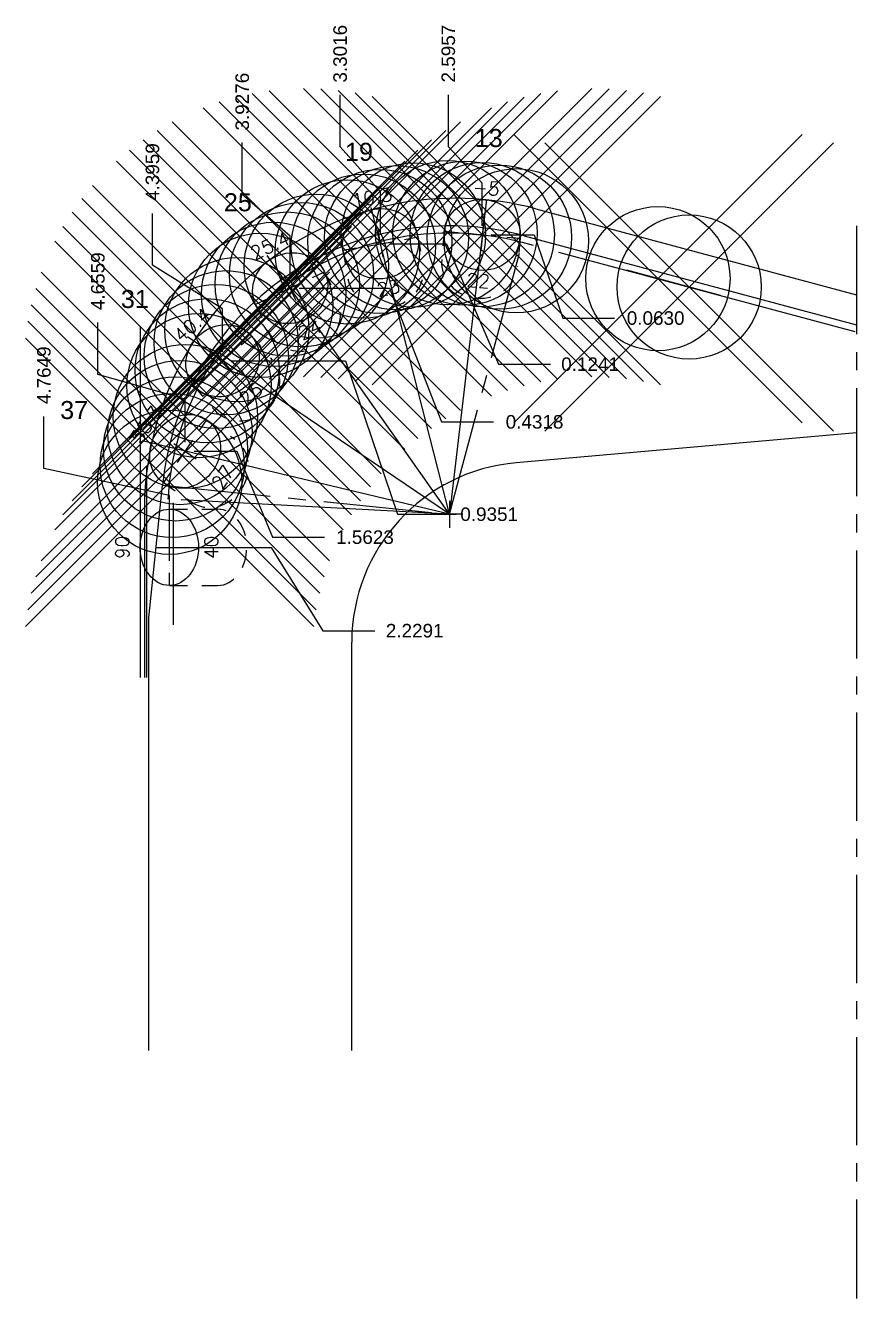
# Model space of a CAD drawing. Header units: inches. Extents: x 57 to 298, y -41 to 19.
# Drawn here: x 239.52 to 245.28, y -29.47 to -20.64 of the extents above; entities that cross this region are included whole.
import ezdxf
from ezdxf.enums import TextEntityAlignment as Align

# ---------------------------------------------------------------- set-up
doc = ezdxf.new("R2010")
doc.units = ezdxf.units.IN
doc.header["$MEASUREMENT"] = 0
doc.header["$PDMODE"] = 35
doc.linetypes.add('CENTER2', pattern=[1.125, 0.75, -0.125, 0.125, -0.125])
doc.linetypes.add('HIDDEN2', pattern=[0.1875, 0.125, -0.0625])
doc.layers.get('Defpoints').update_dxf_attribs({"color": 10})
doc.layers.add('Blade_4', color=7, linetype='Continuous', true_color=0x00cccc)
doc.layers.add('CLine', color=5, linetype='CENTER2')
doc.styles.add('RomanS', font='romans')
doc.styles.get("Standard").update_dxf_attribs({"font": 'arial.ttf'})
doc.dimstyles.get("Standard").update_dxf_attribs({"dimtxt": 0.09375, "dimasz": 0.18, "dimexe": 0.18, "dimexo": 0.0625, "dimgap": 0.09, "dimtad": 0, "dimtih": 1, "dimtoh": 1, "dimdec": 4, "dimzin": 0, "dimdsep": 46, "dimtxsty": 'Standard', "dimcen": 0.09, "dimadec": 4, "dimazin": 0, "dimtfac": 1, "dimtdec": 4, "dimtofl": 0, "dimtmove": 0, "dimatfit": 3, "dimfxl": 1, "dimtolj": 1, "dimtzin": 0, "dimarcsym": 0})

# ---------------------------------------------------------------- blocks, each defined once
blk = doc.blocks.new('CMark')
at = {"layer": 'CLine'}
for p, q in [((0, 0.09400000077063808), (0, -0.09400000077063453)), ((-0.09400000077063808, 0), (0.09400000077063453, 0))]:
    blk.add_line(p, q, dxfattribs=at)
blk = doc.blocks.new('1313@22')
for p, q in [((-0.1704805832052265, 1.188697754575482e-15), (-0.2645000000000036, 0)), ((0.1707499999999965, -6.242535149017196e-15), (0.2644999999999965, -7.42782663763279e-15))]:
    blk.add_line(p, q)
at = {"color": 8, "linetype": 'HIDDEN2', "ltscale": 0.5}
blk.add_line((-0.2644999999999965, 8.993014319519535e-29), (-0.2644999999999965, -0.1947954286), dxfattribs=at)
at = {"color": 8, "linetype": 'HIDDEN2', "ltscale": 0.5, "flags": 128}
blk.add_lwpolyline([(0.2644999999999965, -7.42782663763279e-15), (0.2644999999999965, -0.1947954286000074)], dxfattribs=at)
blk.add_ellipse((0, -3.713913318816395e-15), major_axis=(0.2644999999999965, -3.713913318816395e-15), ratio=0.9271838544423562)
at = {"color": 8, "linetype": 'HIDDEN2', "ltscale": 0.5}
blk.add_ellipse((0, -0.1947954286000037), major_axis=(0.2644999999999965, -3.713913318816395e-15), ratio=0.9271838544423562, start_param=3.141592653589793, end_param=6.283185307179586, dxfattribs=at)
blk.add_blockref('CMark', (0, -1.77635683940025e-15))
at = {"style": 'RomanS'}
blk.add_text('22', height=0.094, dxfattribs=at).set_placement((-2.646286937976472e-12, -0.317987381053466), align=Align.MIDDLE_CENTER)
blk.add_attdef('ANG', text='', height=0.094, dxfattribs=at).set_placement((5.756464916443042e-15, 0.251140714835156), align=Align.BOTTOM_CENTER)
blk = doc.blocks.new('1313@23')
for p, q in [((-0.1704805832052265, 1.188697754575482e-15), (-0.2645000000000036, 0)), ((0.1707499999999965, -6.242535149017196e-15), (0.2644999999999965, -7.42782663763279e-15))]:
    blk.add_line(p, q)
at = {"color": 8, "linetype": 'HIDDEN2', "ltscale": 0.5}
blk.add_line((-0.2644999999999965, 8.993014319519535e-29), (-0.2644999999999965, -0.1989953848298591), dxfattribs=at)
at = {"color": 8, "linetype": 'HIDDEN2', "ltscale": 0.5, "flags": 128}
blk.add_lwpolyline([(0.2644999999999965, -7.42782663763279e-15), (0.2644999999999965, -0.1989953848298602)], dxfattribs=at)
blk.add_ellipse((0, -3.713913318816395e-15), major_axis=(0.2644999999999965, -3.713913318816395e-15), ratio=0.9205048534524441)
at = {"color": 8, "linetype": 'HIDDEN2', "ltscale": 0.5}
blk.add_ellipse((0, -0.1989953848298597), major_axis=(0.2644999999999965, -3.713913318816395e-15), ratio=0.9238795325112817, start_param=3.141592653589793, end_param=6.283185307179586, dxfattribs=at)
blk.add_blockref('CMark', (0, -1.77635683940025e-15))
at = {"style": 'RomanS'}
blk.add_text('23', height=0.094, dxfattribs=at).set_placement((-3.53852319701827e-15, -0.3110486981978802), align=Align.MIDDLE_CENTER)
blk.add_attdef('ANG', text='', height=0.094, dxfattribs=at).set_placement((5.756464916443042e-15, 0.251140714835156), align=Align.BOTTOM_CENTER)
blk = doc.blocks.new('1313@24')
for p, q in [((-0.1704805832052265, 1.188697754575482e-15), (-0.2645000000000036, 0)), ((0.1707499999999965, -6.242535149017196e-15), (0.2644999999999965, -7.42782663763279e-15))]:
    blk.add_line(p, q)
at = {"color": 8, "linetype": 'HIDDEN2', "ltscale": 0.5}
blk.add_line((-0.2644999999999965, 8.993014319519535e-29), (-0.2644999999999965, -0.2115), dxfattribs=at)
at = {"color": 8, "linetype": 'HIDDEN2', "ltscale": 0.5, "flags": 128}
blk.add_lwpolyline([(0.2644999999999965, -7.42782663763279e-15), (0.2644999999999965, -0.2115000000000075)], dxfattribs=at)
blk.add_ellipse((0, -3.713913318816395e-15), major_axis=(0.2644999999999965, -3.713913318816395e-15), ratio=0.9135349716446246)
at = {"color": 8, "linetype": 'HIDDEN2', "ltscale": 0.5}
blk.add_ellipse((0, -0.2115000000000037), major_axis=(0.2644999999999965, -3.713913318816395e-15), ratio=0.9135349716446246, start_param=3.141592653589793, end_param=6.283185307179586, dxfattribs=at)
blk.add_blockref('CMark', (0, -1.77635683940025e-15))
at = {"style": 'RomanS'}
blk.add_text('24', height=0.094, dxfattribs=at).set_placement((-2.646286937976472e-12, -0.317987381053466), align=Align.MIDDLE_CENTER)
blk.add_attdef('ANG', text='', height=0.094, dxfattribs=at).set_placement((5.756464916443042e-15, 0.251140714835156), align=Align.BOTTOM_CENTER)
blk = doc.blocks.new('1313@25')
for p, q in [((-0.1704805832052265, 1.188697754575482e-15), (-0.2645000000000036, 0)), ((0.1707499999999965, -6.242535149017196e-15), (0.2644999999999965, -7.42782663763279e-15))]:
    blk.add_line(p, q)
at = {"color": 8, "linetype": 'HIDDEN2', "ltscale": 0.5}
blk.add_line((-0.2644999999999965, 8.993014319519535e-29), (-0.2644999999999965, -0.219761496105167), dxfattribs=at)
at = {"color": 8, "linetype": 'HIDDEN2', "ltscale": 0.5, "flags": 128}
blk.add_lwpolyline([(0.2644999999999965, -7.42782663763279e-15), (0.2644999999999965, -0.2197614961051684)], dxfattribs=at)
blk.add_ellipse((0, -3.713913318816395e-15), major_axis=(0.2644999999999965, -3.713913318816395e-15), ratio=0.9063077870366758)
at = {"color": 8, "linetype": 'HIDDEN2', "ltscale": 0.5}
blk.add_ellipse((0, -0.2197614961051677), major_axis=(0.2644999999999965, -3.713913318816395e-15), ratio=0.9063077870366758, start_param=3.141592653589793, end_param=6.283185307179586, dxfattribs=at)
blk.add_blockref('CMark', (0, -1.77635683940025e-15))
at = {"style": 'RomanS'}
blk.add_text('25', height=0.094, dxfattribs=at).set_placement((-3.414534818310426e-15, -0.3022184096712013), align=Align.MIDDLE_CENTER)
blk.add_attdef('ANG', text='', height=0.094, dxfattribs=at).set_placement((5.756464916443042e-15, 0.251140714835156), align=Align.BOTTOM_CENTER)
blk = doc.blocks.new('1313@27')
for p, q in [((-0.1704805832052265, 1.188697754575482e-15), (-0.2645000000000036, 0)), ((0.1707499999999965, -6.242535149017196e-15), (0.2644999999999965, -7.42782663763279e-15))]:
    blk.add_line(p, q)
at = {"color": 8, "linetype": 'HIDDEN2', "ltscale": 0.5}
blk.add_line((-0.2644999999999965, 8.993014319519535e-29), (-0.2644999999999965, -0.23608), dxfattribs=at)
at = {"color": 8, "linetype": 'HIDDEN2', "ltscale": 0.5, "flags": 128}
blk.add_lwpolyline([(0.2644999999999965, -7.42782663763279e-15), (0.2644999999999965, -0.2360800000000075)], dxfattribs=at)
blk.add_ellipse((0, -3.713913318816395e-15), major_axis=(0.2644999999999965, -3.713913318816395e-15), ratio=0.89100189035918)
at = {"color": 8, "linetype": 'HIDDEN2', "ltscale": 0.5}
blk.add_ellipse((0, -0.2360800000000037), major_axis=(0.2644999999999965, -3.713913318816395e-15), ratio=0.89100189035918, start_param=3.141592653589793, end_param=6.283185307179586, dxfattribs=at)
blk.add_blockref('CMark', (0, -1.77635683940025e-15))
at = {"style": 'RomanS'}
blk.add_text('27', height=0.094, dxfattribs=at).set_placement((-2.646286937976472e-12, -0.317987381053466), align=Align.MIDDLE_CENTER)
blk.add_attdef('ANG', text='', height=0.094, dxfattribs=at).set_placement((5.756464916443042e-15, 0.251140714835156), align=Align.BOTTOM_CENTER)
blk = doc.blocks.new('*D433')
at = {"layer": 'Blade_4', "color": 0, "lineweight": -2, "transparency": 16777216}
for p, q in [((242.4545228179281, -21.48540833083088), (242.4545228179281, -21.12540833083088)), ((242.6891061839044, -21.73729166314197), (242.4545228179281, -21.48540833083088)), ((242.6891061839044, -22.03479166314197), (242.6891061839044, -21.73729166314197))]:
    blk.add_line(p, q, dxfattribs=at)
at = {"layer": 'Defpoints', "color": 0, "transparency": 16777216}
for p in [(242.4545228179281, -21.12540833083088), (245.2847797522248, -22.03432817411561), (242.6891061839044, -22.09729166314197)]:
    blk.add_point(p, dxfattribs=at)
at = {"layer": 'Blade_4', "color": 0, "transparency": 16777216, "insert": (242.4545228179281, -20.84001056480083), "char_height": 0.09375, "attachment_point": 5, "rotation": 90}
blk.add_mtext('\\A1;2.5957', dxfattribs=at)
blk = doc.blocks.new('*D434')
at = {"layer": 'Blade_4', "color": 0, "lineweight": -2, "transparency": 16777216}
for p, q in [((241.7043830812848, -21.48540833083088), (241.7043830812848, -21.12540833083088)), ((241.983191835252, -21.79845569930144), (241.7043830812848, -21.48540833083088)), ((241.983191835252, -22.09595569930143), (241.983191835252, -21.79845569930144))]:
    blk.add_line(p, q, dxfattribs=at)
at = {"layer": 'Defpoints', "color": 0, "transparency": 16777216}
for p in [(241.7043830812848, -21.12540833083088), (245.2847797522248, -22.03432817411561), (241.983191835252, -22.15845569930143)]:
    blk.add_point(p, dxfattribs=at)
at = {"layer": 'Blade_4', "color": 0, "transparency": 16777216, "insert": (241.7043830812848, -20.84087388335471), "char_height": 0.09375, "attachment_point": 5, "rotation": 90}
blk.add_mtext('\\A1;3.3016', dxfattribs=at)
blk = doc.blocks.new('*D435')
at = {"layer": 'Blade_4', "color": 0, "lineweight": -2, "transparency": 16777216}
for p, q in [((241.0256853139778, -21.81741397832356), (241.0256853139778, -21.45741397832356)), ((241.3572266943553, -22.10614415444073), (241.0256853139778, -21.81741397832356)), ((241.3572266943553, -22.40364415444073), (241.3572266943553, -22.10614415444073))]:
    blk.add_line(p, q, dxfattribs=at)
at = {"layer": 'Defpoints', "color": 0, "transparency": 16777216}
for p in [(241.0256853139778, -21.45741397832356), (245.2847797522248, -22.03432817411561), (241.3572266943553, -22.46614415444073)]:
    blk.add_point(p, dxfattribs=at)
at = {"layer": 'Blade_4', "color": 0, "transparency": 16777216, "insert": (241.0256853139778, -21.17287953084739), "char_height": 0.09375, "attachment_point": 5, "rotation": 90}
blk.add_mtext('\\A1;3.9276', dxfattribs=at)
blk = doc.blocks.new('*D436')
at = {"layer": 'Blade_4', "color": 0, "lineweight": -2, "transparency": 16777216}
for p, q in [((240.4032331529816, -22.30793798634259), (240.4032331529816, -21.94793798634259)), ((240.8888426161755, -22.60938232229909), (240.4032331529816, -22.30793798634259)), ((240.8888426161755, -22.90688232229909), (240.8888426161755, -22.60938232229909))]:
    blk.add_line(p, q, dxfattribs=at)
at = {"layer": 'Defpoints', "color": 0, "transparency": 16777216}
for p in [(240.4032331529816, -21.94793798634259), (245.2847797522248, -22.03432817411561), (240.8888426161755, -22.96938232229909)]:
    blk.add_point(p, dxfattribs=at)
at = {"layer": 'Blade_4', "color": 0, "transparency": 16777216, "insert": (240.4032331529816, -21.6613571541461), "char_height": 0.09375, "attachment_point": 5, "rotation": 90}
blk.add_mtext('\\A1;4.3959', dxfattribs=at)
blk = doc.blocks.new('*D437')
at = {"layer": 'Blade_4', "color": 0, "lineweight": -2, "transparency": 16777216}
for p, q in [((240.024591186193, -23.06476821364065), (240.024591186193, -22.70476821364065)), ((240.628864804969, -23.23664705510107), (240.024591186193, -23.06476821364065)), ((240.628864804969, -23.53414705510107), (240.628864804969, -23.23664705510107))]:
    blk.add_line(p, q, dxfattribs=at)
at = {"layer": 'Defpoints', "color": 0, "transparency": 16777216}
for p in [(245.2847797522248, -22.03432817411561), (240.024591186193, -22.70476821364065), (240.628864804969, -23.59664705510107)]:
    blk.add_point(p, dxfattribs=at)
at = {"layer": 'Blade_4', "color": 0, "transparency": 16777216, "insert": (240.024591186193, -22.41818738144416), "char_height": 0.09375, "attachment_point": 5, "rotation": 90}
blk.add_mtext('\\A1;4.6559', dxfattribs=at)
blk = doc.blocks.new('*D438')
at = {"layer": 'Blade_4', "color": 0, "lineweight": -2, "transparency": 16777216}
for p, q in [((242.7516061839044, -22.09729166314197), (243.0491061839044, -22.09729166314197)), ((243.0491061839044, -22.09729166314197), (243.2474699628262, -22.67413729483553)), ((243.2474699628262, -22.67413729483553), (243.6074699628263, -22.67413729483553))]:
    blk.add_line(p, q, dxfattribs=at)
at = {"layer": 'Defpoints', "color": 0, "transparency": 16777216}
for p in [(245.2847797522248, -22.03432817411561), (242.6891061839044, -22.09729166314197), (243.6074699628263, -22.67413729483553)]:
    blk.add_point(p, dxfattribs=at)
at = {"layer": 'Blade_4', "color": 0, "transparency": 16777216, "insert": (243.8919084860186, -22.67413729483553), "char_height": 0.09375, "attachment_point": 5}
blk.add_mtext('\\A1;0.0630', dxfattribs=at)
blk = doc.blocks.new('*D439')
at = {"layer": 'Blade_4', "color": 0, "lineweight": -2, "transparency": 16777216}
for p, q in [((242.045691835252, -22.15845569930143), (242.4417634829856, -22.15845569930143)), ((242.4417634829856, -22.15845569930143), (242.8017634829856, -22.99394001559682)), ((242.8017634829856, -22.99394001559682), (243.1617634829856, -22.99394001559682))]:
    blk.add_line(p, q, dxfattribs=at)
at = {"layer": 'Defpoints', "color": 0, "transparency": 16777216}
for p in [(245.2847797522248, -22.03432817411561), (241.983191835252, -22.15845569930143), (243.1617634829856, -22.99394001559682)]:
    blk.add_point(p, dxfattribs=at)
at = {"layer": 'Blade_4', "color": 0, "transparency": 16777216, "insert": (243.4373130225491, -22.99394001559682), "char_height": 0.09375, "attachment_point": 5}
blk.add_mtext('\\A1;0.1241', dxfattribs=at)
blk = doc.blocks.new('*D440')
at = {"layer": 'Blade_4', "color": 0, "lineweight": -2, "transparency": 16777216}
for p, q in [((241.4197266943553, -22.46614415444073), (242.0474850540719, -22.46614415444073)), ((242.0474850540719, -22.46614415444073), (242.4074850540719, -23.39369341654844)), ((242.4074850540719, -23.39369341654844), (242.7674850540719, -23.39369341654844))]:
    blk.add_line(p, q, dxfattribs=at)
at = {"layer": 'Defpoints', "color": 0, "transparency": 16777216}
for p in [(245.2847797522248, -22.03432817411561), (241.3572266943553, -22.46614415444073), (242.7674850540719, -23.39369341654844)]:
    blk.add_point(p, dxfattribs=at)
at = {"layer": 'Blade_4', "color": 0, "transparency": 16777216, "insert": (243.0521793753543, -23.39369341654844), "char_height": 0.09375, "attachment_point": 5}
blk.add_mtext('\\A1;0.4318', dxfattribs=at)
blk = doc.blocks.new('*D441')
at = {"layer": 'Blade_4', "color": 0, "lineweight": -2, "transparency": 16777216}
for p, q in [((240.9513426161755, -22.96938232229909), (241.7420032788642, -22.96938232229909)), ((241.7420032788642, -22.96938232229909), (242.1020032788641, -24.03432817411561)), ((242.1020032788641, -24.03432817411561), (242.4620032788642, -24.03432817411561))]:
    blk.add_line(p, q, dxfattribs=at)
at = {"layer": 'Defpoints', "color": 0, "transparency": 16777216}
for p in [(245.2847797522248, -22.03432817411561), (240.8888426161755, -22.96938232229909), (242.4620032788642, -24.03432817411561)]:
    blk.add_point(p, dxfattribs=at)
at = {"layer": 'Blade_4', "color": 0, "transparency": 16777216, "insert": (242.7375528184276, -24.03432817411561), "char_height": 0.09375, "attachment_point": 5}
blk.add_mtext('\\A1;0.9351', dxfattribs=at)
blk = doc.blocks.new('*D442')
at = {"layer": 'Blade_4', "color": 0, "lineweight": -2, "transparency": 16777216}
for p, q in [((240.691364804969, -23.59664705510107), (240.988864804969, -23.59664705510107)), ((240.988864804969, -23.59664705510107), (241.2360768110099, -24.19320021845169)), ((241.2360768110099, -24.19320021845169), (241.5960768110099, -24.19320021845169))]:
    blk.add_line(p, q, dxfattribs=at)
at = {"layer": 'Defpoints', "color": 0, "transparency": 16777216}
for p in [(245.2847797522248, -22.03432817411561), (240.628864804969, -23.59664705510107), (241.5960768110099, -24.19320021845169)]:
    blk.add_point(p, dxfattribs=at)
at = {"layer": 'Blade_4', "color": 0, "transparency": 16777216, "insert": (241.8762626909553, -24.19320021845169), "char_height": 0.09375, "attachment_point": 5}
blk.add_mtext('\\A1;1.5623', dxfattribs=at)
blk = doc.blocks.new('1313@40')
for p, q in [((-0.2645, -1.751545495249525e-15), (-0.1768759687267663, -1.751545495249525e-15)), ((0.1768759687267663, -1.800642968063926e-15), (0.2645, -1.800642968063926e-15))]:
    blk.add_line(p, q)
at = {"color": 8, "linetype": 'HIDDEN2'}
for p, q in [((-0.2645, -1.751545495249525e-15), (-0.2645, -0.3342000000000018)), ((0.2645, -1.77635683940025e-15), (0.2644999999999999, -0.3342000000000018))]:
    blk.add_line(p, q, dxfattribs=at)
blk.add_ellipse((0, -1.77635683940025e-15), major_axis=(0.2645, 0), ratio=0.7659735349716448)
blk.add_ellipse((-5.551115123125783e-17, -0.3342000000000018), major_axis=(-0.2645, 0), ratio=0.7659735349716448, start_param=0, end_param=3.141592653589793, dxfattribs=at)
blk.add_blockref('CMark', (0, -1.77635683940025e-15))
at = {"style": 'RomanS'}
blk.add_text('40', height=0.094, dxfattribs=at).set_placement((-3.26492953863637e-15, -0.2915637193009915), align=Align.MIDDLE_CENTER)
blk.add_attdef('ANG', text='', height=0.094, dxfattribs=at).set_placement((5.756464916443042e-15, 0.251140714835156), align=Align.BOTTOM_CENTER)
blk = doc.blocks.new('*D510')
at = {"layer": 'Blade_4', "color": 0, "lineweight": -2, "transparency": 16777216}
for p, q in [((240.5823797522247, -24.26337998149744), (241.2247487351605, -24.26337998149744)), ((241.2247487351605, -24.26337998149744), (241.5847487351605, -24.84176077960849)), ((241.5847487351605, -24.84176077960849), (241.9447487351605, -24.84176077960849))]:
    blk.add_line(p, q, dxfattribs=at)
at = {"layer": 'Defpoints', "color": 0, "transparency": 16777216}
for p in [(245.2847797522248, -22.03432817411561), (240.5198797522247, -24.26337998149744), (241.9447487351605, -24.84176077960849)]:
    blk.add_point(p, dxfattribs=at)
at = {"layer": 'Blade_4', "color": 0, "transparency": 16777216, "insert": (242.2210976437553, -24.84176077960849), "char_height": 0.09375, "attachment_point": 5}
blk.add_mtext('\\A1;2.2291', dxfattribs=at)
blk = doc.blocks.new('*D511')
at = {"layer": 'Blade_4', "color": 0, "lineweight": -2, "transparency": 16777216}
for p, q in [((239.650646277067, -23.71702209031152), (239.650646277067, -23.35702209031152)), ((240.5198797522247, -23.90337998149744), (239.650646277067, -23.71702209031152)), ((240.5198797522247, -24.20087998149744), (240.5198797522247, -23.90337998149744))]:
    blk.add_line(p, q, dxfattribs=at)
at = {"layer": 'Defpoints', "color": 0, "transparency": 16777216}
for p in [(245.2847797522248, -22.03432817411561), (239.650646277067, -23.35702209031152), (240.5198797522247, -24.26337998149744)]:
    blk.add_point(p, dxfattribs=at)
at = {"layer": 'Blade_4', "color": 0, "transparency": 16777216, "insert": (239.650646277067, -23.07044125811503), "char_height": 0.09375, "attachment_point": 5, "rotation": 90}
blk.add_mtext('\\A1;4.7649', dxfattribs=at)

msp = doc.modelspace()

# ---------------------------------------------------------------- linework, layer by layer
for p, q in [((243.0616083182273, -21.91629857102346), (245.2847797522248, -22.51199556139926)), ((244.3405353488263, -22.51630258296713), (243.6910994292753, -22.34228675278763)), ((245.2847797522248, -23.47013648974598), (242.9258350737902, -23.67651740699381))]:
    msp.add_line(p, q)
at = {"color": 7, "linetype": 'Continuous'}
for p, q in [((242.9796413690692, -22.10247652153748), (245.2847797522248, -22.72013648974598)), ((240.3785297522248, -24.75307817411561), (240.4722797522248, -23.83184289678018)), ((240.3785297522248, -27.75307817411561), (240.3785297522248, -24.75307817411561)), ((241.7847797522248, -27.75307817411561), (241.7847797522248, -24.92176077960849))]:
    msp.add_line(p, q, dxfattribs=at)
at = {"color": 1}
for p, q in [((240.3172797522247, -22.7303182749372), (240.3172797522247, -25.16531841525389)), ((240.3622797522247, -23.70499741936575), (240.3622797522247, -25.16531841525389)), ((240.3472797522248, -23.99907613395921), (240.3472797522248, -25.16531841525389)), ((240.5463219384271, -23.9548302797211), (240.5463219384271, -24.80056342029538))]:
    msp.add_line(p, q, dxfattribs=at)
at = {"color": 1, "linetype": 'Continuous'}
for points in [[(241.6444484665942, -22.26123472510221, -0.09131575864177917), (242.3297548167895, -22.08631210788853)], [(242.3297548167895, -22.08631210788853, -0.08258301605501236), (242.9673474644268, -22.14835799828621), (243.0416635097243, -22.16827092260836)], [(241.0675911675995, -22.66762736049234, -0.09109989419660111), (241.6444484665942, -22.26123472510222)], [(240.6750886230935, -23.24744046739237, -0.09038313127192409), (241.0675911675995, -22.66762736049233)], [(240.5123425929702, -23.9290691608222, -0.09046391064487352), (240.6750886230935, -23.24744046739237)]]:
    msp.add_lwpolyline(points, format="xyb", dxfattribs=at)
for points in [[(243.2191334083715, -22.2158238386317), (245.2724858475824, -22.76601796649471)], [(242.4620032788642, -24.03432817411561), (240.6024627294335, -23.93393460059365)]]:
    msp.add_lwpolyline(points, dxfattribs=at)
for centre, radius, start in [((242.5035297522248, -23.99907613395921), 2.15625, 74.99999999999436), ((243.0347797522248, -24.92176077960849), 1.25, 94.99999999999979)]:
    msp.add_arc(centre, radius, start, 180)
at = {"color": 7, "linetype": 'Continuous'}
msp.add_arc((242.4620032788642, -24.03432817411561), 2, 75.00000000000048, 174.1892683794571, dxfattribs=at)
for p in [(242.4497286892865, -22.08186675722393), (242.569748969915, -22.08480333045243), (242.6893618824468, -22.09511072489108), (241.8652235535383, -22.17526652655254), (241.9791150459446, -22.14248378186031), (242.0947857048619, -22.11667139999156), (242.2118093501752, -22.09792448478657), (242.8081151908433, -22.11274997003801), (242.9255599090824, -22.13765437491326), (241.7535308525485, -22.21489884843396), (241.5386238256871, -22.31397163099718), (241.3375086540537, -22.4381552233448), (241.4361853364517, -22.37301730644978), (243.9075780691256, -22.40029202951413), (241.2429556386276, -22.50914651253107), (244.124056708976, -22.45829730624063), (241.1528730282887, -22.58573083978552), (240.9880295059245, -22.75383703135593), (240.9137888587531, -22.84466924847341), (240.8451372332695, -22.93979610944002), (240.7823224604063, -23.03887420827652), (240.7255713001803, -23.14154587511754), (240.6310204488643, -23.35627351094614), (240.5935738370256, -23.46755866993362), (240.5628842094241, -23.58089349294384), (240.5390625519638, -23.69586811616528), (240.5221950132354, -23.81206674561641)]:
    msp.add_point(p)
at = {"layer": 'Blade_4'}
for p, q in [((242.7179460446257, -21.85130686088307), (242.4620032788642, -24.03432817411561)), ((242.4620032788642, -24.03432817411561), (241.9188770882733, -21.90648539827502)), ((242.4620032788642, -24.03432817411561), (241.1980154409999, -22.24015045873318)), ((242.4620032788642, -24.03432817411561), (240.6453473699621, -22.80454902933534)), ((242.4620032788642, -24.03432817411561), (240.3304834498159, -23.52540536371975))]:
    msp.add_line(p, q, dxfattribs=at)
at = {"layer": 'CLine'}
for p, q in [((245.2847797522248, -22.03432817411561), (245.2847797522248, -29.47182817411561)), ((242.4620032788642, -24.03432817411561), (242.9796413690692, -22.10247652153748)), ((240.4722797522248, -23.83184289678017), (242.4620032788642, -24.03432817411561)), ((242.4620032788642, -23.98732817373028), (242.4620032788642, -24.08132817450092)), ((242.4150032784788, -24.03432817411561), (242.5090032792495, -24.03432817411561))]:
    msp.add_line(p, q, dxfattribs=at)

# ---------------------------------------------------------------- block references
at = {"rotation": 270}
msp.add_blockref('CMark', (242.4620032788642, -24.03432817411561), dxfattribs=at)
at = {"layer": 'Blade_4'}
for name, p, rotation, values in [('1313@23', (241.983191835252, -22.15845569930143), 10.3, {'ANG': '10.3'}), ('1313@22', (242.6891061839044, -22.09729166314197), 355, {'ANG': '-5'}), ('1313@24', (241.3572266943553, -22.46614415444073), 25.4, {'ANG': '25.4'}), ('1313@25', (240.8888426161755, -22.96938232229909), 40.4, {'ANG': '40.4'}), ('1313@27', (240.628864804969, -23.59664705510107), 55.29999999999999, {'ANG': '55.3'}), ('1313@40', (240.5198797522247, -24.26337998149744), 90, {'ANG': '90'})]:
    msp.add_blockref(name, p, dxfattribs=dict(at, rotation=rotation)).add_auto_attribs(values)

# ---------------------------------------------------------------- texts
for s, p in [('13', (242.6374583802245, -21.48782148625659)), ('19', (241.7375258550868, -21.58354400237857)), ('25', (240.8978647839587, -21.93319307700014)), ('31', (240.1837213881047, -22.60380617167834)), ('37', (239.7627338861377, -23.37370890196689))]:
    msp.add_text(s, height=0.125, dxfattribs=at).set_placement(p)

# ---------------------------------------------------------------- dimensions: what is measured, and where the dimension line sits
for feature_location, offset, dtype, picture, middle in [((241.983191835252, -22.15845569930143), (-0.27880875396721194, 1.0330473684705517), 1, '*D434', (241.7043830812848, -20.84087388335471)), ((242.6891061839044, -22.09729166314197), (-0.2345833659763059, 0.9718833323110907), 1, '*D433', (242.4545228179281, -20.84001056480083)), ((241.3572266943553, -22.46614415444073), (-0.3315413803775016, 1.0087301761171688), 1, '*D435', (241.0256853139778, -21.17287953084739)), ((240.8888426161755, -22.96938232229909), (-0.48560946319389586, 1.0214443359564989), 1, '*D436', (240.4032331529816, -21.6613571541461)), ((240.5198797522247, -24.26337998149744), (-0.8692334751576993, 0.9063578911859196), 1, '*D511', (239.650646277067, -23.07044125811503)), ((240.628864804969, -23.59664705510107), (-0.6042736187760056, 0.891878841460418), 1, '*D437', (240.024591186193, -22.41818738144416)), ((240.5198797522247, -24.26337998149744), (1.4248689829357772, -0.5783807981110485), 0, '*D510', (242.2210976437553, -24.84176077960849)), ((240.628864804969, -23.59664705510107), (0.96721200604091, -0.5965531633506203), 0, '*D442', (241.8762626909553, -24.19320021845169)), ((240.8888426161755, -22.96938232229909), (1.5731606626886787, -1.0649458518165211), 0, '*D441', (242.7375528184276, -24.03432817411561)), ((241.3572266943553, -22.46614415444073), (1.4102583597166074, -0.9275492621077106), 0, '*D440', (243.0521793753543, -23.39369341654844)), ((241.983191835252, -22.15845569930143), (1.1785716477336052, -0.8354843162953891), 0, '*D439', (243.4373130225491, -22.99394001559682)), ((242.6891061839044, -22.09729166314197), (0.9183637789218722, -0.5768456316935584), 0, '*D438', (243.8919084860186, -22.67413729483553))]:
    dim = msp.add_ordinate_dim(feature_location=feature_location, offset=offset, dtype=dtype, origin=(245.2847797522248, -22.03432817411561), dimstyle='Standard', dxfattribs=at)
    dim.commit()
    dim.dimension.update_dxf_attribs({"geometry": picture, "text_midpoint": middle})

doc.saveas('drawing.dxf')
